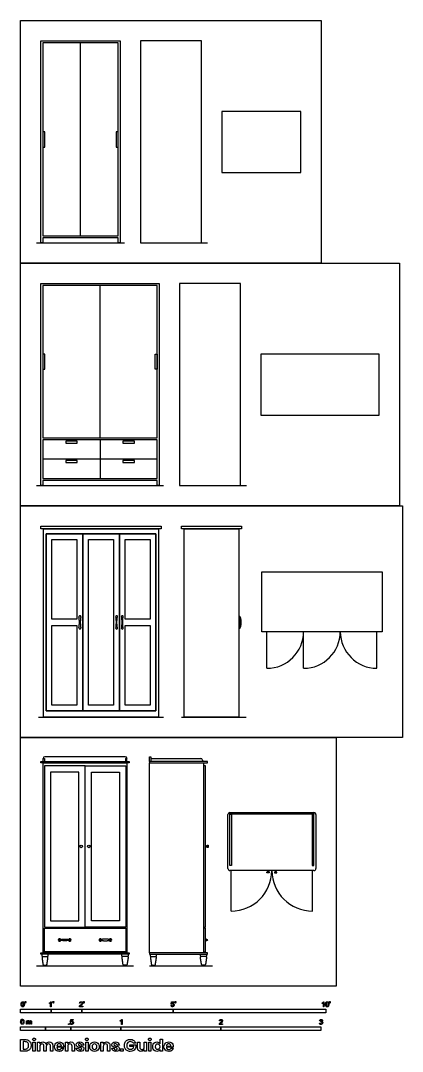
# Model space of a CAD drawing. Header units: millimetres. Extents: x 1 to 18.2, y 0.8 to 11.2.
# Drawn here: x 1.02 to 4.83, y 0.78 to 11.08 of the extents above; entities that cross this region are included whole.
import ezdxf

# ---------------------------------------------------------------- set-up
doc = ezdxf.new("R2010")
doc.units = ezdxf.units.MM
for name, color, linetype, true_color in [('AG-DETAIL-DIAGRAM', 7, 'Continuous', 0xccff66), ('AG-DETAILS', 7, 'Continuous', 0x66ffff), ('AG-DIAGRAM', 7, 'Continuous', 0xfecc66), ('AG-FURNITURE', 7, 'Continuous', 0x66ccff), ('N-SYMB', 7, 'Continuous', 0x800040), ('X-DIMENSIONS.GUIDE', 7, 'Continuous', 0x800080), ('X-VPRT', 6, 'Continuous', 0xff00ff)]:
    doc.layers.add(name, color=color, linetype=linetype, true_color=true_color)

msp = doc.modelspace()

# ---------------------------------------------------------------- linework, layer by layer
at = {"layer": 'AG-DETAIL-DIAGRAM'}
for points in [[(3.475, 4.607), (3.475, 4.973)], [(3.842, 4.607), (3.842, 4.973)], [(4.574, 4.607), (4.574, 4.973)], [(3.118, 2.178), (3.118, 2.585)], [(3.931, 2.178), (3.931, 2.585)]]:
    msp.add_lwpolyline(points, dxfattribs=at)
for centre, radius, start, end in [((3.475, 4.973), 0.366, 270, 0), ((3.842, 4.973), 0.366, 270, 0), ((4.574, 4.973), 0.366, 180, 270), ((3.118, 2.585), 0.406, 270, 0), ((3.931, 2.585), 0.406, 180, 270)]:
    msp.add_arc(centre, radius, start, end, dxfattribs=at)
at = {"layer": 'AG-DETAILS'}
for points in [[(1.578, 5.098), (1.326, 5.098), (1.326, 5.895), (1.578, 5.895)], [(1.944, 4.239), (1.692, 4.239), (1.692, 5.895), (1.944, 5.895)], [(2.059, 5.098), (2.059, 5.895), (2.31, 5.895), (2.31, 5.098)], [(1.578, 5.035), (1.578, 4.239), (1.326, 4.239), (1.326, 5.035)], [(2.059, 5.035), (2.31, 5.035), (2.31, 4.239), (2.059, 4.239)], [(1.595, 3.569), (1.315, 3.569), (1.315, 2.083), (1.595, 2.083)], [(1.722, 3.569), (2.001, 3.569), (2.001, 2.083), (1.722, 2.083)]]:
    msp.add_lwpolyline(points, close=True, dxfattribs=at)
for centre, start, end in [((1.257, 3.705), 90, 180), ((2.06, 3.705), 0, 90)]:
    msp.add_arc(centre, 0.0175, start, end, dxfattribs=at)
msp.add_open_spline([(2.06, 3.723), (1.658, 3.723), (1.257, 3.723)], degree=2, dxfattribs=at)
at = {"layer": 'AG-DIAGRAM'}
for p, q in [((2.211, 8.861), (2.882, 8.861)), ((2.601, 6.434), (3.272, 6.434)), ((2.621, 4.118), (3.267, 4.118)), ((2.301, 1.632), (2.932, 1.632))]:
    msp.add_line(p, q, dxfattribs=at)
for points in [[(1.173, 8.861), (2.053, 8.861)], [(1.173, 6.434), (2.443, 6.434)], [(1.194, 4.118), (2.443, 4.118)], [(1.173, 1.632), (2.143, 1.632)]]:
    msp.add_lwpolyline(points, dxfattribs=at)
at = {"layer": 'AG-FURNITURE'}
for points in [[(1.237, 8.912), (1.237, 8.861), (1.218, 8.861), (1.218, 10.881), (1.244, 10.881), (1.983, 10.881), (2.008, 10.881), (2.008, 8.861), (1.989, 8.861), (1.989, 8.912)], [(1.237, 10.862), (1.237, 8.931), (1.989, 8.931), (1.989, 10.862)], [(2.211, 8.861), (2.821, 8.861), (2.821, 10.881), (2.211, 10.881)], [(3.025, 10.176), (3.025, 9.566), (3.815, 9.566), (3.815, 10.176)], [(1.256, 9.82), (1.256, 9.972), (1.237, 9.972), (1.237, 9.82)], [(1.989, 9.82), (1.989, 9.972), (1.97, 9.972), (1.97, 9.82)], [(1.237, 6.485), (1.237, 6.434), (1.218, 6.434), (1.218, 8.454), (1.244, 8.454), (2.373, 8.454), (2.398, 8.454), (2.398, 6.434), (2.379, 6.434), (2.379, 6.485)], [(2.601, 6.434), (3.211, 6.434), (3.211, 8.454), (2.601, 8.454)], [(2.379, 6.911), (2.379, 8.435), (1.237, 8.435), (1.237, 6.911)], [(1.256, 7.597), (1.256, 7.749), (1.237, 7.749), (1.237, 7.597)], [(2.36, 7.597), (2.36, 7.749), (2.379, 7.749), (2.379, 7.597)], [(3.415, 7.749), (3.415, 7.139), (4.595, 7.139), (4.595, 7.749)], [(2.379, 6.892), (1.237, 6.892), (1.237, 6.504), (2.379, 6.504)], [(1.466, 6.86), (1.58, 6.86), (1.58, 6.879), (1.466, 6.879)], [(2.037, 6.86), (2.151, 6.86), (2.151, 6.879), (2.037, 6.879)], [(1.466, 6.666), (1.58, 6.666), (1.58, 6.685), (1.466, 6.685)], [(2.037, 6.666), (2.151, 6.666), (2.151, 6.685), (2.037, 6.685)], [(1.218, 6.028), (2.418, 6.028), (2.418, 6.003), (1.218, 6.003)], [(1.269, 6.003), (2.367, 6.003), (2.393, 6.003), (2.393, 4.118), (2.367, 4.118), (1.269, 4.118), (1.244, 4.118), (1.244, 6.003)], [(2.621, 6.028), (3.221, 6.028), (3.221, 6.003), (2.621, 6.003)], [(2.659, 6.003), (3.184, 6.003), (3.196, 6.003), (3.196, 4.118), (3.184, 4.118), (2.659, 4.118), (2.647, 4.118), (2.647, 6.003)], [(1.635, 4.182), (1.269, 4.182), (1.269, 5.952), (1.635, 5.952)], [(1.269, 4.182), (2.367, 4.182), (2.367, 5.952), (1.269, 5.952)], [(2.001, 4.182), (1.635, 4.182), (1.635, 5.952), (2.001, 5.952)], [(2.367, 4.182), (2.001, 4.182), (2.001, 5.952), (2.367, 5.952)], [(4.625, 5.573), (4.625, 4.973), (3.425, 4.973), (3.425, 5.573)], [(2.301, 3.674), (2.301, 3.723), (2.314, 3.723), (2.314, 3.674)], [(2.098, 3.674), (2.098, 3.661), (1.218, 3.661), (1.218, 3.674)], [(1.239, 3.661), (2.077, 3.661), (2.077, 1.761), (1.239, 1.761)], [(1.658, 3.633), (1.252, 3.633), (1.252, 2.02), (1.658, 2.02)], [(1.658, 3.633), (2.065, 3.633), (2.065, 2.02), (1.658, 2.02)], [(2.301, 3.674), (2.301, 3.661), (2.881, 3.661), (2.881, 3.674)], [(2.843, 3.661), (2.843, 1.761), (2.301, 1.761), (2.301, 3.661)], [(2.843, 3.633), (2.843, 2.02), (2.862, 2.02), (2.862, 3.633)], [(3.106, 3.149), (3.106, 3.165), (3.944, 3.165), (3.944, 3.149)], [(3.106, 2.636), (3.106, 3.149), (3.122, 3.149), (3.122, 2.636)], [(3.944, 2.636), (3.944, 3.149), (3.928, 3.149), (3.928, 2.636)], [(2.862, 2.82), (2.862, 2.833), (2.877, 2.833), (2.877, 2.82)], [(2.877, 2.814), (2.877, 2.839), (2.887, 2.839), (2.887, 2.814)], [(3.48, 2.585), (3.493, 2.585), (3.493, 2.57), (3.48, 2.57)], [(3.569, 2.585), (3.556, 2.585), (3.556, 2.57), (3.569, 2.57)], [(3.474, 2.57), (3.499, 2.57), (3.499, 2.561), (3.474, 2.561)], [(3.575, 2.57), (3.55, 2.57), (3.55, 2.561), (3.575, 2.561)], [(2.065, 2.008), (2.065, 1.773), (1.252, 1.773), (1.252, 2.008)], [(2.843, 2.008), (2.843, 1.773), (2.862, 1.773), (2.862, 2.008)], [(2.098, 1.761), (2.098, 1.748), (1.218, 1.748), (1.218, 1.761)], [(2.301, 1.761), (2.301, 1.748), (2.881, 1.748), (2.881, 1.761)], [(1.246, 1.639), (1.271, 1.639), (1.271, 1.632), (1.246, 1.632)], [(2.071, 1.639), (2.046, 1.639), (2.046, 1.632), (2.071, 1.632)], [(2.329, 1.639), (2.354, 1.639), (2.354, 1.632), (2.329, 1.632)], [(2.854, 1.639), (2.829, 1.639), (2.829, 1.632), (2.854, 1.632)]]:
    msp.add_lwpolyline(points, close=True, dxfattribs=at)
for points in [[(1.613, 8.931), (1.613, 10.862)], [(1.237, 8.861), (1.989, 8.861)], [(1.808, 6.911), (1.808, 8.435)], [(1.808, 6.892), (1.808, 6.504)], [(1.808, 6.698), (1.237, 6.698)], [(2.379, 6.698), (1.808, 6.698)], [(1.237, 6.434), (2.379, 6.434)], [(1.239, 3.674), (1.239, 3.705), (1.255, 3.705), (1.255, 3.674)], [(2.077, 3.674), (2.077, 3.705), (2.061, 3.705), (2.061, 3.674)]]:
    msp.add_lwpolyline(points, dxfattribs=at)
for centre in [(1.62, 2.826), (1.696, 2.826)]:
    msp.add_circle(centre, 0.0127, dxfattribs=at)
for centre, radius, start, end in [((1.607, 5.124), 0.00934, 350.3235, 189.6765), ((1.973, 5.124), 0.00934, 350.3235, 189.6765), ((2.03, 5.124), 0.00934, 350.3235, 189.6765), ((1.607, 5.009), 0.00934, 170.3235, 9.6765), ((1.973, 5.009), 0.00934, 170.3235, 9.6765), ((2.03, 5.009), 0.00934, 170.3235, 9.6765), ((2.815, 3.689), 0.0159, 0, 90), ((3.106, 3.144), 0.0209, 90, 180), ((3.944, 3.144), 0.0209, 0, 90), ((3.106, 2.606), 0.0209, 180, 270), ((3.944, 2.606), 0.0209, 270, 0), ((1.404, 1.89), 0.0127, 26.4473, 333.5527), ((1.506, 1.89), 0.0127, 206.4473, 153.5527), ((1.811, 1.89), 0.0127, 26.4473, 333.5527), ((1.912, 1.89), 0.0127, 206.4473, 153.5527), ((2.862, 1.893), 0.00975, 0, 85.5589), ((2.862, 1.888), 0.00975, 274.4411, 0), ((1.232, 1.731), 0.00589, 180, 270), ((1.284, 1.731), 0.00589, 270, 0), ((2.033, 1.731), 0.00589, 180, 270), ((2.084, 1.731), 0.00589, 270, 0), ((2.316, 1.731), 0.00589, 180, 270), ((2.367, 1.731), 0.00589, 270, 0), ((2.816, 1.731), 0.00589, 180, 270), ((2.867, 1.731), 0.00589, 270, 0), ((1.245, 1.645), 0.0065, 188.2847, 270), ((1.272, 1.645), 0.0065, 270, 351.7153), ((2.045, 1.645), 0.0065, 188.2847, 270), ((2.072, 1.645), 0.0065, 270, 351.7153), ((2.328, 1.645), 0.0065, 188.2847, 270), ((2.355, 1.645), 0.0065, 270, 351.7153), ((2.828, 1.645), 0.0065, 188.2847, 270), ((2.855, 1.645), 0.0065, 270, 351.7153)]:
    msp.add_arc(centre, radius, start, end, dxfattribs=at)
for points, degree in [([(1.602, 5.067), (1.602, 5.096), (1.597, 5.122)], 2), ([(1.597, 5.011), (1.602, 5.038), (1.602, 5.067)], 2), ([(1.616, 5.122), (1.611, 5.096), (1.611, 5.067)], 2), ([(1.611, 5.067), (1.611, 5.038), (1.616, 5.011)], 2), ([(1.964, 5.122), (1.968, 5.096), (1.968, 5.067)], 2), ([(1.968, 5.067), (1.968, 5.038), (1.964, 5.011)], 2), ([(1.977, 5.067), (1.977, 5.096), (1.982, 5.122)], 2), ([(1.982, 5.011), (1.977, 5.038), (1.977, 5.067)], 2), ([(2.021, 5.122), (2.025, 5.096), (2.025, 5.067)], 2), ([(2.025, 5.067), (2.025, 5.038), (2.021, 5.011)], 2), ([(2.035, 5.067), (2.035, 5.096), (2.039, 5.122)], 2), ([(2.039, 5.011), (2.035, 5.038), (2.035, 5.067)], 2), ([(3.196, 5.133), (3.215, 5.119), (3.215, 5.067)], 2), ([(3.215, 5.067), (3.215, 5.015), (3.196, 5)], 2), ([(2.314, 3.705), (2.565, 3.705), (2.815, 3.705)], 2), ([(2.831, 3.689), (2.831, 3.681), (2.831, 3.674)], 2), ([(3.085, 2.606), (3.085, 2.875), (3.085, 3.144)], 2), ([(3.106, 3.165), (3.525, 3.165), (3.944, 3.165)], 2), ([(3.965, 3.144), (3.965, 2.875), (3.965, 2.606)], 2), ([(3.944, 2.585), (3.525, 2.585), (3.106, 2.585)], 2), ([(2.871, 1.897), (2.881, 1.896), (2.881, 1.893), (2.881, 1.89)], 3), ([(2.871, 1.893), (2.871, 1.89), (2.871, 1.888)], 2), ([(2.881, 1.89), (2.881, 1.888), (2.881, 1.885), (2.871, 1.884)], 3), ([(1.227, 1.748), (1.227, 1.74), (1.227, 1.731)], 2), ([(1.234, 1.725), (1.227, 1.725), (1.229, 1.708)], 2), ([(1.229, 1.708), (1.234, 1.676), (1.238, 1.645)], 2), ([(1.232, 1.725), (1.245, 1.725), (1.258, 1.725)], 2), ([(1.258, 1.725), (1.271, 1.725), (1.284, 1.725)], 2), ([(1.278, 1.645), (1.283, 1.676), (1.287, 1.708)], 2), ([(1.287, 1.708), (1.29, 1.725), (1.282, 1.725)], 2), ([(1.29, 1.731), (1.29, 1.74), (1.29, 1.748)], 2), ([(2.027, 1.731), (2.027, 1.74), (2.027, 1.748)], 2), ([(2.029, 1.708), (2.027, 1.725), (2.034, 1.725)], 2), ([(2.038, 1.645), (2.034, 1.676), (2.029, 1.708)], 2), ([(2.058, 1.725), (2.045, 1.725), (2.033, 1.725)], 2), ([(2.084, 1.725), (2.071, 1.725), (2.058, 1.725)], 2), ([(2.088, 1.708), (2.083, 1.676), (2.078, 1.645)], 2), ([(2.083, 1.725), (2.09, 1.725), (2.088, 1.708)], 2), ([(2.09, 1.748), (2.09, 1.74), (2.09, 1.731)], 2), ([(2.31, 1.748), (2.31, 1.74), (2.31, 1.731)], 2), ([(2.317, 1.725), (2.31, 1.725), (2.312, 1.708)], 2), ([(2.312, 1.708), (2.317, 1.676), (2.321, 1.645)], 2), ([(2.316, 1.725), (2.329, 1.725), (2.341, 1.725)], 2), ([(2.341, 1.725), (2.354, 1.725), (2.367, 1.725)], 2), ([(2.361, 1.645), (2.366, 1.676), (2.371, 1.708)], 2), ([(2.371, 1.708), (2.373, 1.725), (2.366, 1.725)], 2), ([(2.373, 1.731), (2.373, 1.74), (2.373, 1.748)], 2), ([(2.81, 1.731), (2.81, 1.74), (2.81, 1.748)], 2), ([(2.812, 1.708), (2.81, 1.725), (2.817, 1.725)], 2), ([(2.822, 1.645), (2.817, 1.676), (2.812, 1.708)], 2), ([(2.842, 1.725), (2.829, 1.725), (2.816, 1.725)], 2), ([(2.867, 1.725), (2.854, 1.725), (2.842, 1.725)], 2), ([(2.871, 1.708), (2.866, 1.676), (2.862, 1.645)], 2), ([(2.866, 1.725), (2.873, 1.725), (2.871, 1.708)], 2), ([(2.873, 1.748), (2.873, 1.74), (2.873, 1.731)], 2), ([(1.245, 1.639), (1.251, 1.639), (1.258, 1.639)], 2), ([(1.258, 1.639), (1.265, 1.639), (1.272, 1.639)], 2), ([(2.058, 1.639), (2.052, 1.639), (2.045, 1.639)], 2), ([(2.072, 1.639), (2.065, 1.639), (2.058, 1.639)], 2), ([(2.328, 1.639), (2.335, 1.639), (2.341, 1.639)], 2), ([(2.341, 1.639), (2.348, 1.639), (2.355, 1.639)], 2), ([(2.842, 1.639), (2.835, 1.639), (2.828, 1.639)], 2), ([(2.855, 1.639), (2.848, 1.639), (2.842, 1.639)], 2)]:
    msp.add_open_spline(points, degree=degree, dxfattribs=at)
for points, degree, knots in [([(3.196, 5.119), (3.198, 5.115), (3.202, 5.105), (3.205, 5.088), (3.206, 5.067), (3.205, 5.046), (3.202, 5.028), (3.198, 5.018), (3.196, 5.014)], 3, [1.8461341, 1.8461341, 1.8461341, 1.8461341, 1.8892518, 1.9477839, 2.0223203, 2.0968567, 2.1553888, 2.1985065, 2.1985065, 2.1985065, 2.1985065]), ([(1.404, 1.895), (1.434, 1.898), (1.455, 1.898), (1.477, 1.898), (1.506, 1.895)], 2, [-0.1679965, -0.1679965, -0.1679965, 0, 0, 0.1679965, 0.1679965, 0.1679965]), ([(1.506, 1.886), (1.477, 1.883), (1.455, 1.883), (1.434, 1.883), (1.404, 1.886)], 2, [-0.1679965, -0.1679965, -0.1679965, 0, 0, 0.1679965, 0.1679965, 0.1679965]), ([(1.913, 1.895), (1.883, 1.898), (1.861, 1.898), (1.84, 1.898), (1.81, 1.895)], 2, [-0.1679965, -0.1679965, -0.1679965, 0, 0, 0.1679965, 0.1679965, 0.1679965]), ([(1.81, 1.886), (1.84, 1.883), (1.861, 1.883), (1.883, 1.883), (1.913, 1.886)], 2, [-0.1679965, -0.1679965, -0.1679965, 0, 0, 0.1679965, 0.1679965, 0.1679965])]:
    msp.add_open_spline(points, degree=degree, knots=knots, dxfattribs=at)
for points, weights, knots in [([(1.404, 1.886), (1.4, 1.886), (1.4, 1.89), (1.4, 1.895), (1.404, 1.895)], [0.967938244579, 0.72412667761, 1, 0.724126677737, 0.967938244355], [-0.07220485, -0.07220485, -0.07220485, -0.04908739, -0.04908739, -0.02596992, -0.02596992, -0.02596992]), ([(1.506, 1.895), (1.511, 1.895), (1.511, 1.89), (1.511, 1.886), (1.506, 1.886)], [0.967938244355, 0.724126677736, 1, 0.72412667761, 0.96793824458], [0.02596992, 0.02596992, 0.02596992, 0.04908739, 0.04908739, 0.07220485, 0.07220485, 0.07220485]), ([(1.81, 1.895), (1.806, 1.895), (1.806, 1.89), (1.806, 1.886), (1.81, 1.886)], [0.967938244355, 0.724126677736, 1, 0.72412667761, 0.96793824458], [0.02596992, 0.02596992, 0.02596992, 0.04908739, 0.04908739, 0.07220485, 0.07220485, 0.07220485]), ([(1.913, 1.886), (1.917, 1.886), (1.917, 1.89), (1.917, 1.895), (1.913, 1.895)], [0.967938244579, 0.72412667761, 1, 0.724126677737, 0.967938244355], [-0.07220485, -0.07220485, -0.07220485, -0.04908739, -0.04908739, -0.02596992, -0.02596992, -0.02596992])]:
    msp.add_rational_spline(points, weights, degree=2, knots=knots, dxfattribs=at)
at = {"layer": 'N-SYMB'}
for points in [[(1.059, 1.266), (1.059, 1.274), (1.066, 1.274), (1.066, 1.268)], [(1.062, 1.266), (1.059, 1.266)], [(1.06, 1.257), (1.059, 1.26)], [(1.303, 1.255), (1.303, 1.261)], [(1.321, 1.223), (1.315, 1.223), (1.315, 1.262)], [(1.317, 1.273), (1.321, 1.273), (1.321, 1.223)], [(1.338, 1.266), (1.338, 1.274), (1.345, 1.274), (1.345, 1.268)], [(1.341, 1.266), (1.338, 1.266)], [(1.339, 1.257), (1.338, 1.26)], [(1.609, 1.258), (1.603, 1.259)], [(1.644, 1.257), (1.642, 1.26)], [(1.643, 1.266), (1.643, 1.274), (1.65, 1.274), (1.65, 1.268)], [(1.646, 1.266), (1.643, 1.266)], [(2.524, 1.246), (2.518, 1.247), (2.523, 1.272), (2.548, 1.272), (2.548, 1.266), (2.528, 1.266), (2.525, 1.253)], [(2.557, 1.266), (2.557, 1.274), (2.564, 1.274), (2.564, 1.268)], [(2.56, 1.266), (2.557, 1.266)], [(2.558, 1.257), (2.557, 1.26)], [(4.026, 1.255), (4.026, 1.261)], [(4.045, 1.223), (4.039, 1.223), (4.039, 1.262)], [(4.041, 1.273), (4.045, 1.273), (4.045, 1.223)], [(4.102, 1.257), (4.1, 1.26)], [(4.101, 1.266), (4.101, 1.274), (4.107, 1.274), (4.107, 1.268)], [(4.104, 1.266), (4.101, 1.266)], [(1.635, 1.229), (1.635, 1.223), (1.602, 1.223)], [(1.611, 1.229), (1.635, 1.229)], [(2.517, 1.236), (2.524, 1.237)], [(1.075, 1.047), (1.075, 1.083), (1.081, 1.083), (1.081, 1.078)], [(1.081, 1.066), (1.081, 1.047), (1.075, 1.047)], [(1.103, 1.068), (1.103, 1.047), (1.097, 1.047), (1.097, 1.071)], [(1.124, 1.072), (1.124, 1.047), (1.118, 1.047), (1.118, 1.07)], [(1.51, 1.059), (1.516, 1.06)], [(1.517, 1.069), (1.511, 1.07), (1.515, 1.096), (1.54, 1.096), (1.54, 1.09), (1.521, 1.09), (1.518, 1.076)], [(2.01, 1.078), (2.01, 1.084)], [(2.028, 1.046), (2.022, 1.046), (2.022, 1.085)], [(2.024, 1.096), (2.028, 1.096), (2.028, 1.046)], [(3.033, 1.052), (3.033, 1.046), (3, 1.046)], [(3.007, 1.081), (3.001, 1.082)], [(3.008, 1.052), (3.033, 1.052)], [(4, 1.059), (4.006, 1.06)], [(4.007, 1.082), (4.001, 1.083)], [(4.012, 1.07), (4.013, 1.075)]]:
    msp.add_lwpolyline(points, dxfattribs=at)
for points in [[(1.015, 1.162), (1.015, 1.2), (1.32, 1.2), (1.32, 1.162)], [(1.32, 1.162), (1.32, 1.2), (1.625, 1.2), (1.625, 1.162)], [(1.625, 1.162), (1.625, 1.2), (2.539, 1.2), (2.539, 1.162)], [(2.539, 1.162), (2.539, 1.2), (4.063, 1.2), (4.063, 1.162)], [(1.494, 1.046), (1.494, 1.053), (1.501, 1.053), (1.501, 1.046)], [(1.015, 0.985), (1.015, 1.023), (1.265, 1.023), (1.265, 0.985)], [(1.265, 0.985), (1.265, 1.023), (1.515, 1.023), (1.515, 0.985)], [(1.515, 0.985), (1.515, 1.023), (2.015, 1.023), (2.015, 0.985)], [(2.015, 0.985), (2.015, 1.023), (3.015, 1.023), (3.015, 0.985)], [(3.015, 0.985), (3.015, 1.023), (4.015, 1.023), (4.015, 0.985)]]:
    msp.add_lwpolyline(points, close=True, dxfattribs=at)
for points in [[(1.019, 1.248), (1.019, 1.253), (1.02, 1.258), (1.021, 1.262)], [(1.024, 1.227), (1.021, 1.232), (1.019, 1.238), (1.019, 1.248)], [(1.021, 1.262), (1.022, 1.266), (1.024, 1.268), (1.026, 1.27)], [(1.029, 1.265), (1.026, 1.262), (1.025, 1.256), (1.025, 1.248)], [(1.025, 1.248), (1.025, 1.239), (1.026, 1.234), (1.028, 1.231)], [(1.026, 1.27), (1.029, 1.272), (1.032, 1.273), (1.035, 1.273)], [(1.035, 1.268), (1.032, 1.268), (1.03, 1.267), (1.029, 1.265)], [(1.035, 1.273), (1.038, 1.273), (1.04, 1.273), (1.042, 1.272)], [(1.042, 1.264), (1.041, 1.267), (1.038, 1.268), (1.035, 1.268)], [(1.042, 1.272), (1.045, 1.271), (1.046, 1.269), (1.048, 1.267)], [(1.045, 1.248), (1.045, 1.256), (1.044, 1.261), (1.042, 1.264)], [(1.042, 1.231), (1.044, 1.234), (1.045, 1.239), (1.045, 1.248)], [(1.048, 1.267), (1.049, 1.265), (1.05, 1.263), (1.051, 1.26)], [(1.052, 1.248), (1.052, 1.242), (1.051, 1.237), (1.05, 1.233)], [(1.051, 1.26), (1.051, 1.257), (1.052, 1.253), (1.052, 1.248)], [(1.059, 1.26), (1.06, 1.26), (1.061, 1.261), (1.061, 1.262)], [(1.065, 1.261), (1.064, 1.26), (1.062, 1.258), (1.06, 1.257)], [(1.061, 1.262), (1.062, 1.263), (1.062, 1.265), (1.062, 1.266)], [(1.066, 1.268), (1.066, 1.265), (1.066, 1.263), (1.065, 1.261)], [(1.303, 1.261), (1.306, 1.262), (1.309, 1.264), (1.312, 1.266)], [(1.309, 1.258), (1.307, 1.257), (1.305, 1.255), (1.303, 1.255)], [(1.315, 1.262), (1.314, 1.261), (1.311, 1.259), (1.309, 1.258)], [(1.312, 1.266), (1.314, 1.269), (1.316, 1.271), (1.317, 1.273)], [(1.338, 1.26), (1.339, 1.26), (1.34, 1.261), (1.34, 1.262)], [(1.344, 1.261), (1.343, 1.26), (1.341, 1.258), (1.339, 1.257)], [(1.34, 1.262), (1.341, 1.263), (1.341, 1.265), (1.341, 1.266)], [(1.345, 1.268), (1.345, 1.265), (1.345, 1.263), (1.344, 1.261)], [(1.603, 1.259), (1.604, 1.263), (1.605, 1.267), (1.608, 1.269)], [(1.607, 1.234), (1.609, 1.236), (1.611, 1.238), (1.615, 1.241)], [(1.608, 1.269), (1.611, 1.272), (1.615, 1.273), (1.619, 1.273)], [(1.612, 1.266), (1.61, 1.264), (1.609, 1.261), (1.609, 1.258)], [(1.619, 1.268), (1.616, 1.268), (1.614, 1.267), (1.612, 1.266)], [(1.62, 1.238), (1.617, 1.235), (1.614, 1.233), (1.613, 1.232)], [(1.615, 1.241), (1.62, 1.246), (1.624, 1.25), (1.626, 1.252)], [(1.619, 1.273), (1.624, 1.273), (1.628, 1.272), (1.631, 1.269)], [(1.626, 1.266), (1.624, 1.267), (1.622, 1.268), (1.619, 1.268)], [(1.63, 1.247), (1.628, 1.245), (1.625, 1.242), (1.62, 1.238)], [(1.629, 1.26), (1.629, 1.262), (1.628, 1.264), (1.626, 1.266)], [(1.626, 1.252), (1.628, 1.255), (1.629, 1.257), (1.629, 1.26)], [(1.634, 1.253), (1.633, 1.251), (1.632, 1.25), (1.63, 1.247)], [(1.631, 1.269), (1.634, 1.266), (1.635, 1.263), (1.635, 1.259)], [(1.635, 1.259), (1.635, 1.257), (1.635, 1.255), (1.634, 1.253)], [(1.642, 1.26), (1.644, 1.26), (1.645, 1.261), (1.645, 1.262)], [(1.648, 1.261), (1.648, 1.26), (1.646, 1.258), (1.644, 1.257)], [(1.645, 1.262), (1.646, 1.263), (1.646, 1.265), (1.646, 1.266)], [(1.65, 1.268), (1.65, 1.265), (1.649, 1.263), (1.648, 1.261)], [(2.528, 1.249), (2.526, 1.248), (2.525, 1.247), (2.524, 1.246)], [(2.525, 1.253), (2.528, 1.255), (2.532, 1.256), (2.535, 1.256)], [(2.533, 1.251), (2.531, 1.251), (2.529, 1.25), (2.528, 1.249)], [(2.541, 1.248), (2.539, 1.25), (2.536, 1.251), (2.533, 1.251)], [(2.535, 1.256), (2.539, 1.256), (2.543, 1.255), (2.546, 1.252)], [(2.544, 1.239), (2.544, 1.243), (2.543, 1.246), (2.541, 1.248)], [(2.541, 1.231), (2.543, 1.233), (2.544, 1.236), (2.544, 1.239)], [(2.546, 1.252), (2.549, 1.249), (2.55, 1.245), (2.55, 1.24)], [(2.55, 1.24), (2.55, 1.235), (2.549, 1.232), (2.546, 1.228)], [(2.557, 1.26), (2.558, 1.26), (2.559, 1.261), (2.56, 1.262)], [(2.563, 1.261), (2.562, 1.26), (2.56, 1.258), (2.558, 1.257)], [(2.56, 1.262), (2.56, 1.263), (2.56, 1.265), (2.56, 1.266)], [(2.564, 1.268), (2.564, 1.265), (2.564, 1.263), (2.563, 1.261)], [(4.026, 1.261), (4.03, 1.262), (4.033, 1.264), (4.035, 1.266)], [(4.033, 1.258), (4.03, 1.257), (4.028, 1.255), (4.026, 1.255)], [(4.039, 1.262), (4.037, 1.261), (4.035, 1.259), (4.033, 1.258)], [(4.035, 1.266), (4.038, 1.269), (4.04, 1.271), (4.041, 1.273)], [(4.06, 1.248), (4.06, 1.253), (4.061, 1.258), (4.062, 1.262)], [(4.065, 1.227), (4.062, 1.232), (4.06, 1.238), (4.06, 1.248)], [(4.062, 1.262), (4.064, 1.266), (4.065, 1.268), (4.068, 1.27)], [(4.07, 1.265), (4.068, 1.262), (4.067, 1.256), (4.067, 1.248)], [(4.067, 1.248), (4.067, 1.239), (4.068, 1.234), (4.07, 1.231)], [(4.068, 1.27), (4.07, 1.272), (4.073, 1.273), (4.077, 1.273)], [(4.077, 1.268), (4.074, 1.268), (4.072, 1.267), (4.07, 1.265)], [(4.077, 1.273), (4.08, 1.273), (4.082, 1.273), (4.084, 1.272)], [(4.084, 1.264), (4.082, 1.267), (4.08, 1.268), (4.077, 1.268)], [(4.084, 1.272), (4.086, 1.271), (4.087, 1.269), (4.089, 1.267)], [(4.087, 1.248), (4.087, 1.256), (4.086, 1.261), (4.084, 1.264)], [(4.084, 1.231), (4.086, 1.234), (4.087, 1.239), (4.087, 1.248)], [(4.089, 1.267), (4.09, 1.265), (4.091, 1.263), (4.092, 1.26)], [(4.093, 1.248), (4.093, 1.242), (4.093, 1.237), (4.091, 1.233)], [(4.092, 1.26), (4.093, 1.257), (4.093, 1.253), (4.093, 1.248)], [(4.1, 1.26), (4.101, 1.26), (4.102, 1.261), (4.103, 1.262)], [(4.106, 1.261), (4.105, 1.26), (4.104, 1.258), (4.102, 1.257)], [(4.103, 1.262), (4.103, 1.263), (4.104, 1.265), (4.104, 1.266)], [(4.107, 1.268), (4.107, 1.265), (4.107, 1.263), (4.106, 1.261)], [(1.035, 1.222), (1.03, 1.222), (1.027, 1.224), (1.024, 1.227)], [(1.028, 1.231), (1.03, 1.228), (1.032, 1.227), (1.035, 1.227)], [(1.035, 1.227), (1.038, 1.227), (1.041, 1.228), (1.042, 1.231)], [(1.045, 1.225), (1.042, 1.223), (1.039, 1.222), (1.035, 1.222)], [(1.05, 1.233), (1.049, 1.23), (1.047, 1.227), (1.045, 1.225)], [(1.602, 1.223), (1.602, 1.224), (1.602, 1.226), (1.603, 1.227)], [(1.603, 1.227), (1.604, 1.229), (1.605, 1.232), (1.607, 1.234)], [(1.613, 1.232), (1.612, 1.231), (1.611, 1.23), (1.611, 1.229)], [(2.522, 1.226), (2.519, 1.228), (2.518, 1.232), (2.517, 1.236)], [(2.533, 1.222), (2.529, 1.222), (2.525, 1.223), (2.522, 1.226)], [(2.524, 1.237), (2.524, 1.233), (2.525, 1.231), (2.527, 1.229)], [(2.527, 1.229), (2.529, 1.228), (2.531, 1.227), (2.533, 1.227)], [(2.533, 1.227), (2.536, 1.227), (2.539, 1.228), (2.541, 1.231)], [(2.546, 1.228), (2.543, 1.224), (2.539, 1.222), (2.533, 1.222)], [(4.077, 1.222), (4.072, 1.222), (4.068, 1.224), (4.065, 1.227)], [(4.07, 1.231), (4.072, 1.228), (4.074, 1.227), (4.077, 1.227)], [(4.077, 1.227), (4.08, 1.227), (4.082, 1.228), (4.084, 1.231)], [(4.086, 1.225), (4.084, 1.223), (4.081, 1.222), (4.077, 1.222)], [(4.091, 1.233), (4.09, 1.23), (4.088, 1.227), (4.086, 1.225)], [(1.015, 1.072), (1.015, 1.078), (1.016, 1.082), (1.017, 1.086)], [(1.02, 1.051), (1.017, 1.056), (1.015, 1.062), (1.015, 1.072)], [(1.017, 1.086), (1.018, 1.09), (1.02, 1.092), (1.022, 1.095)], [(1.031, 1.047), (1.027, 1.047), (1.023, 1.048), (1.02, 1.051)], [(1.025, 1.089), (1.023, 1.086), (1.021, 1.08), (1.021, 1.072)], [(1.021, 1.072), (1.021, 1.064), (1.022, 1.058), (1.024, 1.055)], [(1.022, 1.095), (1.025, 1.096), (1.028, 1.098), (1.031, 1.098)], [(1.024, 1.055), (1.026, 1.053), (1.029, 1.051), (1.031, 1.051)], [(1.031, 1.092), (1.029, 1.092), (1.026, 1.091), (1.025, 1.089)], [(1.031, 1.098), (1.034, 1.098), (1.036, 1.097), (1.039, 1.096)], [(1.039, 1.088), (1.037, 1.091), (1.034, 1.092), (1.031, 1.092)], [(1.031, 1.051), (1.034, 1.051), (1.037, 1.053), (1.039, 1.055)], [(1.041, 1.049), (1.038, 1.047), (1.035, 1.047), (1.031, 1.047)], [(1.039, 1.096), (1.041, 1.095), (1.042, 1.093), (1.044, 1.091)], [(1.042, 1.072), (1.042, 1.08), (1.04, 1.085), (1.039, 1.088)], [(1.039, 1.055), (1.04, 1.058), (1.042, 1.064), (1.042, 1.072)], [(1.046, 1.057), (1.045, 1.054), (1.043, 1.051), (1.041, 1.049)], [(1.044, 1.091), (1.045, 1.089), (1.046, 1.087), (1.047, 1.084)], [(1.048, 1.072), (1.048, 1.066), (1.047, 1.061), (1.046, 1.057)], [(1.047, 1.084), (1.047, 1.081), (1.048, 1.077), (1.048, 1.072)], [(1.081, 1.078), (1.082, 1.08), (1.083, 1.082), (1.085, 1.082)], [(1.082, 1.073), (1.082, 1.072), (1.081, 1.069), (1.081, 1.066)], [(1.086, 1.077), (1.084, 1.076), (1.083, 1.075), (1.082, 1.073)], [(1.085, 1.082), (1.087, 1.084), (1.089, 1.084), (1.092, 1.084)], [(1.09, 1.079), (1.089, 1.079), (1.087, 1.079), (1.086, 1.077)], [(1.095, 1.077), (1.094, 1.078), (1.092, 1.079), (1.09, 1.079)], [(1.092, 1.084), (1.094, 1.084), (1.097, 1.084), (1.098, 1.082)], [(1.097, 1.071), (1.097, 1.073), (1.096, 1.076), (1.095, 1.077)], [(1.098, 1.082), (1.1, 1.081), (1.101, 1.08), (1.102, 1.078)], [(1.102, 1.078), (1.105, 1.082), (1.108, 1.084), (1.113, 1.084)], [(1.105, 1.076), (1.104, 1.075), (1.103, 1.072), (1.103, 1.068)], [(1.112, 1.079), (1.109, 1.079), (1.107, 1.078), (1.105, 1.076)], [(1.115, 1.078), (1.114, 1.079), (1.113, 1.079), (1.112, 1.079)], [(1.113, 1.084), (1.117, 1.084), (1.12, 1.083), (1.121, 1.081)], [(1.118, 1.075), (1.117, 1.076), (1.117, 1.077), (1.115, 1.078)], [(1.118, 1.07), (1.118, 1.073), (1.118, 1.074), (1.118, 1.075)], [(1.121, 1.081), (1.124, 1.079), (1.124, 1.076), (1.124, 1.072)], [(1.514, 1.049), (1.512, 1.052), (1.51, 1.055), (1.51, 1.059)], [(1.526, 1.046), (1.521, 1.046), (1.517, 1.046), (1.514, 1.049)], [(1.516, 1.06), (1.517, 1.056), (1.517, 1.054), (1.519, 1.052)], [(1.52, 1.072), (1.519, 1.071), (1.517, 1.07), (1.517, 1.069)], [(1.518, 1.076), (1.521, 1.078), (1.524, 1.079), (1.527, 1.079)], [(1.519, 1.052), (1.521, 1.051), (1.523, 1.05), (1.526, 1.05)], [(1.526, 1.074), (1.524, 1.074), (1.522, 1.073), (1.52, 1.072)], [(1.533, 1.071), (1.531, 1.073), (1.529, 1.074), (1.526, 1.074)], [(1.526, 1.05), (1.529, 1.05), (1.531, 1.051), (1.533, 1.054)], [(1.539, 1.051), (1.536, 1.047), (1.531, 1.046), (1.526, 1.046)], [(1.527, 1.079), (1.532, 1.079), (1.535, 1.078), (1.538, 1.075)], [(1.536, 1.062), (1.536, 1.066), (1.535, 1.069), (1.533, 1.071)], [(1.533, 1.054), (1.535, 1.056), (1.536, 1.059), (1.536, 1.062)], [(1.538, 1.075), (1.541, 1.072), (1.543, 1.068), (1.543, 1.063)], [(1.543, 1.063), (1.543, 1.059), (1.542, 1.055), (1.539, 1.051)], [(2.01, 1.084), (2.013, 1.085), (2.016, 1.087), (2.019, 1.09)], [(2.016, 1.081), (2.014, 1.08), (2.011, 1.078), (2.01, 1.078)], [(2.022, 1.085), (2.021, 1.084), (2.018, 1.082), (2.016, 1.081)], [(2.019, 1.09), (2.021, 1.092), (2.023, 1.094), (2.024, 1.096)], [(3, 1.046), (2.999, 1.047), (3, 1.049), (3, 1.05)], [(3, 1.05), (3.001, 1.052), (3.002, 1.055), (3.004, 1.057)], [(3.001, 1.082), (3.001, 1.087), (3.003, 1.09), (3.006, 1.093)], [(3.004, 1.057), (3.006, 1.059), (3.009, 1.062), (3.012, 1.065)], [(3.006, 1.093), (3.008, 1.095), (3.012, 1.096), (3.017, 1.096)], [(3.01, 1.089), (3.008, 1.087), (3.007, 1.084), (3.007, 1.081)], [(3.011, 1.055), (3.01, 1.054), (3.009, 1.053), (3.008, 1.052)], [(3.017, 1.091), (3.014, 1.091), (3.011, 1.09), (3.01, 1.089)], [(3.018, 1.062), (3.014, 1.059), (3.012, 1.056), (3.011, 1.055)], [(3.012, 1.065), (3.018, 1.069), (3.021, 1.073), (3.024, 1.075)], [(3.017, 1.096), (3.022, 1.096), (3.026, 1.095), (3.028, 1.092)], [(3.024, 1.089), (3.022, 1.09), (3.02, 1.091), (3.017, 1.091)], [(3.027, 1.07), (3.025, 1.068), (3.022, 1.065), (3.018, 1.062)], [(3.026, 1.083), (3.026, 1.085), (3.025, 1.087), (3.024, 1.089)], [(3.024, 1.075), (3.025, 1.078), (3.026, 1.08), (3.026, 1.083)], [(3.031, 1.077), (3.03, 1.074), (3.029, 1.073), (3.027, 1.07)], [(3.028, 1.092), (3.031, 1.09), (3.033, 1.086), (3.033, 1.082)], [(3.033, 1.082), (3.033, 1.08), (3.032, 1.078), (3.031, 1.077)], [(4.005, 1.049), (4.002, 1.052), (4.001, 1.055), (4, 1.059)], [(4.001, 1.083), (4.002, 1.087), (4.003, 1.091), (4.006, 1.093)], [(4.016, 1.046), (4.012, 1.046), (4.008, 1.046), (4.005, 1.049)], [(4.006, 1.093), (4.008, 1.095), (4.012, 1.096), (4.016, 1.096)], [(4.006, 1.06), (4.007, 1.057), (4.008, 1.054), (4.01, 1.052)], [(4.01, 1.089), (4.008, 1.087), (4.007, 1.085), (4.007, 1.082)], [(4.016, 1.091), (4.014, 1.091), (4.011, 1.09), (4.01, 1.089)], [(4.01, 1.052), (4.011, 1.051), (4.014, 1.05), (4.016, 1.05)], [(4.017, 1.071), (4.015, 1.071), (4.014, 1.07), (4.012, 1.07)], [(4.013, 1.075), (4.013, 1.075), (4.014, 1.075), (4.014, 1.075)], [(4.014, 1.075), (4.017, 1.075), (4.019, 1.076), (4.021, 1.077)], [(4.016, 1.096), (4.018, 1.096), (4.021, 1.096), (4.023, 1.095)], [(4.022, 1.089), (4.02, 1.09), (4.018, 1.091), (4.016, 1.091)], [(4.016, 1.05), (4.019, 1.05), (4.021, 1.051), (4.024, 1.053)], [(4.028, 1.05), (4.025, 1.047), (4.021, 1.046), (4.016, 1.046)], [(4.024, 1.068), (4.022, 1.069), (4.019, 1.071), (4.017, 1.071)], [(4.021, 1.077), (4.023, 1.078), (4.024, 1.08), (4.024, 1.084)], [(4.024, 1.084), (4.024, 1.086), (4.023, 1.087), (4.022, 1.089)], [(4.023, 1.095), (4.026, 1.093), (4.027, 1.092), (4.029, 1.09)], [(4.029, 1.077), (4.027, 1.076), (4.026, 1.074), (4.024, 1.073)], [(4.024, 1.073), (4.027, 1.072), (4.029, 1.071), (4.03, 1.069)], [(4.027, 1.061), (4.027, 1.064), (4.025, 1.066), (4.024, 1.068)], [(4.024, 1.053), (4.025, 1.055), (4.027, 1.058), (4.027, 1.061)], [(4.033, 1.061), (4.033, 1.056), (4.031, 1.053), (4.028, 1.05)], [(4.029, 1.09), (4.03, 1.088), (4.03, 1.086), (4.03, 1.083)], [(4.03, 1.083), (4.03, 1.081), (4.03, 1.079), (4.029, 1.077)], [(4.03, 1.069), (4.032, 1.067), (4.033, 1.064), (4.033, 1.061)]]:
    msp.add_open_spline(points, degree=3, dxfattribs=at)
at = {"layer": 'X-DIMENSIONS.GUIDE'}
for points in [[(1.058, 0.777), (1.015, 0.777), (1.015, 0.895), (1.058, 0.895)], [(1.056, 0.874), (1.039, 0.874), (1.039, 0.798), (1.056, 0.798)], [(1.206, 0.826), (1.206, 0.777), (1.183, 0.777), (1.183, 0.869), (1.206, 0.869), (1.206, 0.852)], [(1.271, 0.826), (1.271, 0.777), (1.248, 0.777), (1.248, 0.828)], [(1.337, 0.83), (1.337, 0.777), (1.314, 0.777), (1.314, 0.828)], [(1.377, 0.829), (1.422, 0.829)], [(1.486, 0.826), (1.486, 0.777), (1.462, 0.777), (1.462, 0.869), (1.486, 0.869), (1.486, 0.851)], [(1.553, 0.83), (1.553, 0.777), (1.529, 0.777), (1.529, 0.828)], [(1.646, 0.839), (1.624, 0.839)], [(1.841, 0.826), (1.841, 0.777), (1.817, 0.777), (1.817, 0.869), (1.841, 0.869), (1.841, 0.851)], [(1.907, 0.83), (1.907, 0.777), (1.884, 0.777), (1.884, 0.828)], [(2.001, 0.839), (1.978, 0.839)], [(2.146, 0.825), (2.106, 0.825), (2.106, 0.842), (2.166, 0.842), (2.166, 0.819)], [(2.164, 0.857), (2.139, 0.857)], [(2.182, 0.815), (2.182, 0.869), (2.206, 0.869), (2.206, 0.818)], [(2.273, 0.869), (2.273, 0.777), (2.249, 0.777), (2.249, 0.796)], [(2.249, 0.82), (2.249, 0.869), (2.273, 0.869)], [(2.408, 0.851), (2.408, 0.9), (2.431, 0.9), (2.431, 0.777), (2.408, 0.777), (2.408, 0.796)], [(2.471, 0.829), (2.516, 0.829)], [(1.445, 0.819), (1.377, 0.819)], [(1.419, 0.81), (1.445, 0.81)], [(1.57, 0.807), (1.593, 0.807)], [(1.925, 0.807), (1.948, 0.807)], [(2.539, 0.819), (2.471, 0.819)], [(2.514, 0.81), (2.538, 0.81)]]:
    msp.add_lwpolyline(points, dxfattribs=at)
for points in [[(1.161, 0.869), (1.161, 0.777), (1.137, 0.777), (1.137, 0.869)], [(1.688, 0.869), (1.688, 0.777), (1.665, 0.777), (1.665, 0.869)], [(2.317, 0.869), (2.317, 0.777), (2.294, 0.777), (2.294, 0.869)], [(2.039, 0.802), (2.039, 0.777), (2.014, 0.777), (2.014, 0.802)]]:
    msp.add_lwpolyline(points, close=True, dxfattribs=at)
for points in [[(1.085, 0.864), (1.078, 0.871), (1.069, 0.874), (1.056, 0.874)], [(1.058, 0.895), (1.071, 0.895), (1.082, 0.893), (1.091, 0.887)], [(1.095, 0.836), (1.095, 0.849), (1.092, 0.858), (1.085, 0.864)], [(1.085, 0.808), (1.092, 0.815), (1.095, 0.824), (1.095, 0.836)], [(1.091, 0.887), (1.1, 0.883), (1.107, 0.876), (1.112, 0.867)], [(1.112, 0.867), (1.117, 0.859), (1.12, 0.848), (1.12, 0.836)], [(1.12, 0.836), (1.12, 0.825), (1.117, 0.814), (1.112, 0.805)], [(1.135, 0.896), (1.135, 0.9), (1.136, 0.903), (1.139, 0.906)], [(1.139, 0.887), (1.136, 0.89), (1.135, 0.893), (1.135, 0.896)], [(1.139, 0.906), (1.141, 0.908), (1.145, 0.909), (1.149, 0.909)], [(1.149, 0.884), (1.145, 0.884), (1.141, 0.885), (1.139, 0.887)], [(1.149, 0.909), (1.154, 0.909), (1.157, 0.908), (1.159, 0.906)], [(1.159, 0.887), (1.157, 0.885), (1.154, 0.884), (1.149, 0.884)], [(1.159, 0.906), (1.162, 0.903), (1.164, 0.9), (1.164, 0.896)], [(1.164, 0.896), (1.164, 0.893), (1.162, 0.89), (1.159, 0.887)], [(1.206, 0.852), (1.209, 0.858), (1.212, 0.863), (1.218, 0.866)], [(1.212, 0.844), (1.208, 0.84), (1.206, 0.834), (1.206, 0.826)], [(1.228, 0.851), (1.221, 0.851), (1.216, 0.849), (1.212, 0.844)], [(1.218, 0.866), (1.223, 0.869), (1.23, 0.871), (1.236, 0.871)], [(1.242, 0.845), (1.239, 0.849), (1.234, 0.851), (1.228, 0.851)], [(1.236, 0.871), (1.244, 0.871), (1.25, 0.869), (1.256, 0.866)], [(1.248, 0.828), (1.248, 0.836), (1.246, 0.841), (1.242, 0.845)], [(1.256, 0.866), (1.261, 0.862), (1.266, 0.857), (1.268, 0.85)], [(1.268, 0.85), (1.271, 0.856), (1.276, 0.861), (1.281, 0.865)], [(1.278, 0.844), (1.274, 0.84), (1.271, 0.834), (1.271, 0.826)], [(1.293, 0.851), (1.287, 0.851), (1.281, 0.849), (1.278, 0.844)], [(1.281, 0.865), (1.287, 0.869), (1.294, 0.871), (1.301, 0.871)], [(1.308, 0.845), (1.305, 0.849), (1.3, 0.851), (1.293, 0.851)], [(1.301, 0.871), (1.312, 0.871), (1.321, 0.867), (1.328, 0.861)], [(1.314, 0.828), (1.314, 0.836), (1.312, 0.841), (1.308, 0.845)], [(1.328, 0.861), (1.334, 0.854), (1.337, 0.843), (1.337, 0.83)], [(1.354, 0.823), (1.354, 0.833), (1.355, 0.841), (1.359, 0.849)], [(1.359, 0.849), (1.363, 0.856), (1.369, 0.861), (1.376, 0.865)], [(1.376, 0.865), (1.383, 0.869), (1.39, 0.871), (1.4, 0.871)], [(1.384, 0.846), (1.38, 0.843), (1.377, 0.837), (1.377, 0.829)], [(1.4, 0.852), (1.393, 0.852), (1.388, 0.85), (1.384, 0.846)], [(1.4, 0.871), (1.409, 0.871), (1.417, 0.869), (1.424, 0.865)], [(1.416, 0.846), (1.411, 0.85), (1.406, 0.852), (1.4, 0.852)], [(1.422, 0.829), (1.422, 0.837), (1.42, 0.843), (1.416, 0.846)], [(1.424, 0.865), (1.431, 0.861), (1.436, 0.856), (1.44, 0.849)], [(1.44, 0.849), (1.444, 0.843), (1.445, 0.836), (1.445, 0.827)], [(1.445, 0.827), (1.445, 0.825), (1.445, 0.822), (1.445, 0.819)], [(1.486, 0.851), (1.489, 0.857), (1.492, 0.862), (1.498, 0.866)], [(1.492, 0.845), (1.488, 0.841), (1.486, 0.834), (1.486, 0.826)], [(1.508, 0.851), (1.502, 0.851), (1.496, 0.849), (1.492, 0.845)], [(1.498, 0.866), (1.504, 0.869), (1.51, 0.871), (1.518, 0.871)], [(1.524, 0.845), (1.52, 0.849), (1.515, 0.851), (1.508, 0.851)], [(1.518, 0.871), (1.528, 0.871), (1.537, 0.867), (1.544, 0.86)], [(1.529, 0.828), (1.529, 0.836), (1.528, 0.841), (1.524, 0.845)], [(1.544, 0.86), (1.55, 0.854), (1.553, 0.843), (1.553, 0.83)], [(1.571, 0.843), (1.571, 0.851), (1.574, 0.858), (1.58, 0.863)], [(1.575, 0.829), (1.572, 0.833), (1.571, 0.838), (1.571, 0.843)], [(1.587, 0.821), (1.583, 0.823), (1.579, 0.825), (1.575, 0.829)], [(1.58, 0.863), (1.586, 0.868), (1.595, 0.871), (1.606, 0.871)], [(1.596, 0.851), (1.593, 0.849), (1.593, 0.847), (1.593, 0.843)], [(1.593, 0.843), (1.593, 0.841), (1.593, 0.839), (1.596, 0.838)], [(1.605, 0.854), (1.601, 0.854), (1.598, 0.854), (1.596, 0.851)], [(1.596, 0.838), (1.597, 0.836), (1.599, 0.835), (1.602, 0.834)], [(1.602, 0.834), (1.605, 0.833), (1.609, 0.832), (1.614, 0.83)], [(1.617, 0.85), (1.614, 0.853), (1.61, 0.854), (1.605, 0.854)], [(1.606, 0.871), (1.617, 0.871), (1.626, 0.868), (1.633, 0.862)], [(1.614, 0.83), (1.621, 0.829), (1.627, 0.828), (1.631, 0.825)], [(1.624, 0.839), (1.623, 0.844), (1.621, 0.848), (1.617, 0.85)], [(1.631, 0.825), (1.635, 0.824), (1.639, 0.821), (1.642, 0.817)], [(1.633, 0.862), (1.64, 0.856), (1.644, 0.849), (1.646, 0.839)], [(1.662, 0.896), (1.662, 0.9), (1.663, 0.903), (1.666, 0.906)], [(1.666, 0.887), (1.663, 0.89), (1.662, 0.893), (1.662, 0.896)], [(1.666, 0.906), (1.668, 0.908), (1.672, 0.909), (1.676, 0.909)], [(1.676, 0.884), (1.672, 0.884), (1.668, 0.885), (1.666, 0.887)], [(1.676, 0.909), (1.681, 0.909), (1.684, 0.908), (1.687, 0.906)], [(1.687, 0.887), (1.684, 0.885), (1.681, 0.884), (1.676, 0.884)], [(1.687, 0.906), (1.689, 0.903), (1.691, 0.9), (1.691, 0.896)], [(1.691, 0.896), (1.691, 0.893), (1.689, 0.89), (1.687, 0.887)], [(1.705, 0.823), (1.705, 0.833), (1.707, 0.841), (1.711, 0.849)], [(1.711, 0.849), (1.715, 0.856), (1.721, 0.861), (1.728, 0.865)], [(1.728, 0.865), (1.736, 0.869), (1.744, 0.871), (1.753, 0.871)], [(1.736, 0.843), (1.731, 0.838), (1.729, 0.832), (1.729, 0.823)], [(1.753, 0.851), (1.746, 0.851), (1.741, 0.848), (1.736, 0.843)], [(1.753, 0.871), (1.762, 0.871), (1.77, 0.869), (1.777, 0.865)], [(1.77, 0.843), (1.764, 0.848), (1.759, 0.851), (1.753, 0.851)], [(1.776, 0.823), (1.776, 0.832), (1.774, 0.838), (1.77, 0.843)], [(1.777, 0.865), (1.784, 0.861), (1.79, 0.856), (1.794, 0.849)], [(1.794, 0.849), (1.798, 0.841), (1.801, 0.833), (1.801, 0.823)], [(1.841, 0.851), (1.843, 0.857), (1.847, 0.862), (1.853, 0.866)], [(1.847, 0.845), (1.842, 0.841), (1.841, 0.834), (1.841, 0.826)], [(1.863, 0.851), (1.856, 0.851), (1.85, 0.849), (1.847, 0.845)], [(1.853, 0.866), (1.858, 0.869), (1.865, 0.871), (1.872, 0.871)], [(1.879, 0.845), (1.875, 0.849), (1.869, 0.851), (1.863, 0.851)], [(1.872, 0.871), (1.883, 0.871), (1.892, 0.867), (1.898, 0.86)], [(1.884, 0.828), (1.884, 0.836), (1.882, 0.841), (1.879, 0.845)], [(1.898, 0.86), (1.905, 0.854), (1.907, 0.843), (1.907, 0.83)], [(1.925, 0.843), (1.925, 0.851), (1.929, 0.858), (1.935, 0.863)], [(1.93, 0.829), (1.928, 0.833), (1.925, 0.838), (1.925, 0.843)], [(1.941, 0.821), (1.937, 0.823), (1.933, 0.825), (1.93, 0.829)], [(1.935, 0.863), (1.941, 0.868), (1.949, 0.871), (1.96, 0.871)], [(1.951, 0.851), (1.949, 0.849), (1.947, 0.847), (1.947, 0.843)], [(1.947, 0.843), (1.947, 0.841), (1.948, 0.839), (1.95, 0.838)], [(1.95, 0.838), (1.951, 0.836), (1.954, 0.835), (1.956, 0.834)], [(1.96, 0.854), (1.956, 0.854), (1.953, 0.854), (1.951, 0.851)], [(1.956, 0.834), (1.959, 0.833), (1.963, 0.832), (1.968, 0.83)], [(1.96, 0.871), (1.972, 0.871), (1.981, 0.868), (1.988, 0.862)], [(1.972, 0.85), (1.969, 0.853), (1.965, 0.854), (1.96, 0.854)], [(1.968, 0.83), (1.975, 0.829), (1.981, 0.828), (1.985, 0.825)], [(1.978, 0.839), (1.977, 0.844), (1.975, 0.848), (1.972, 0.85)], [(1.985, 0.825), (1.99, 0.824), (1.993, 0.821), (1.997, 0.817)], [(1.988, 0.862), (1.995, 0.856), (1.998, 0.849), (2.001, 0.839)], [(2.051, 0.836), (2.051, 0.848), (2.053, 0.858), (2.058, 0.867)], [(2.058, 0.804), (2.053, 0.814), (2.051, 0.824), (2.051, 0.836)], [(2.058, 0.867), (2.063, 0.877), (2.07, 0.883), (2.078, 0.889)], [(2.079, 0.856), (2.076, 0.851), (2.075, 0.843), (2.075, 0.836)], [(2.075, 0.836), (2.075, 0.823), (2.078, 0.814), (2.085, 0.807)], [(2.078, 0.889), (2.088, 0.894), (2.098, 0.896), (2.11, 0.896)], [(2.091, 0.869), (2.086, 0.867), (2.082, 0.862), (2.079, 0.856)], [(2.11, 0.874), (2.103, 0.874), (2.097, 0.873), (2.091, 0.869)], [(2.11, 0.896), (2.124, 0.896), (2.136, 0.893), (2.146, 0.885)], [(2.128, 0.869), (2.123, 0.873), (2.117, 0.874), (2.11, 0.874)], [(2.139, 0.857), (2.136, 0.862), (2.133, 0.867), (2.128, 0.869)], [(2.134, 0.804), (2.14, 0.809), (2.144, 0.816), (2.146, 0.825)], [(2.146, 0.885), (2.155, 0.879), (2.161, 0.869), (2.164, 0.857)], [(2.291, 0.896), (2.291, 0.9), (2.292, 0.903), (2.295, 0.906)], [(2.295, 0.887), (2.292, 0.89), (2.291, 0.893), (2.291, 0.896)], [(2.295, 0.906), (2.298, 0.908), (2.302, 0.909), (2.306, 0.909)], [(2.306, 0.884), (2.302, 0.884), (2.298, 0.885), (2.295, 0.887)], [(2.306, 0.909), (2.31, 0.909), (2.314, 0.908), (2.316, 0.906)], [(2.316, 0.887), (2.314, 0.885), (2.31, 0.884), (2.306, 0.884)], [(2.316, 0.906), (2.319, 0.903), (2.32, 0.9), (2.32, 0.896)], [(2.32, 0.896), (2.32, 0.893), (2.319, 0.89), (2.316, 0.887)], [(2.334, 0.823), (2.334, 0.833), (2.336, 0.841), (2.34, 0.849)], [(2.34, 0.849), (2.343, 0.856), (2.348, 0.861), (2.354, 0.865)], [(2.354, 0.865), (2.361, 0.869), (2.367, 0.871), (2.375, 0.871)], [(2.365, 0.843), (2.361, 0.838), (2.359, 0.831), (2.359, 0.823)], [(2.382, 0.85), (2.375, 0.85), (2.369, 0.848), (2.365, 0.843)], [(2.375, 0.871), (2.383, 0.871), (2.39, 0.869), (2.395, 0.865)], [(2.4, 0.843), (2.396, 0.848), (2.39, 0.85), (2.382, 0.85)], [(2.395, 0.865), (2.401, 0.861), (2.405, 0.856), (2.408, 0.851)], [(2.408, 0.823), (2.408, 0.831), (2.405, 0.838), (2.4, 0.843)], [(2.447, 0.823), (2.447, 0.833), (2.45, 0.841), (2.454, 0.849)], [(2.454, 0.849), (2.458, 0.856), (2.463, 0.861), (2.47, 0.865)], [(2.47, 0.865), (2.477, 0.869), (2.485, 0.871), (2.494, 0.871)], [(2.478, 0.846), (2.473, 0.843), (2.471, 0.837), (2.471, 0.829)], [(2.494, 0.852), (2.488, 0.852), (2.482, 0.85), (2.478, 0.846)], [(2.494, 0.871), (2.503, 0.871), (2.512, 0.869), (2.518, 0.865)], [(2.51, 0.846), (2.506, 0.85), (2.5, 0.852), (2.494, 0.852)], [(2.516, 0.829), (2.516, 0.837), (2.515, 0.843), (2.51, 0.846)], [(2.518, 0.865), (2.525, 0.861), (2.53, 0.856), (2.534, 0.849)], [(2.534, 0.849), (2.538, 0.843), (2.54, 0.836), (2.54, 0.827)], [(2.54, 0.827), (2.54, 0.825), (2.54, 0.822), (2.539, 0.819)], [(1.056, 0.798), (1.069, 0.798), (1.078, 0.801), (1.085, 0.808)], [(1.091, 0.784), (1.082, 0.779), (1.071, 0.777), (1.058, 0.777)], [(1.112, 0.805), (1.107, 0.796), (1.1, 0.789), (1.091, 0.784)], [(1.359, 0.798), (1.355, 0.805), (1.354, 0.813), (1.354, 0.823)], [(1.376, 0.781), (1.369, 0.785), (1.363, 0.791), (1.359, 0.798)], [(1.4, 0.776), (1.39, 0.776), (1.383, 0.778), (1.376, 0.781)], [(1.377, 0.819), (1.377, 0.81), (1.379, 0.804), (1.383, 0.8)], [(1.383, 0.8), (1.388, 0.797), (1.393, 0.794), (1.398, 0.794)], [(1.398, 0.794), (1.404, 0.794), (1.409, 0.796), (1.412, 0.799)], [(1.421, 0.78), (1.414, 0.777), (1.408, 0.776), (1.4, 0.776)], [(1.412, 0.799), (1.416, 0.801), (1.419, 0.804), (1.419, 0.81)], [(1.437, 0.792), (1.432, 0.787), (1.427, 0.783), (1.421, 0.78)], [(1.445, 0.81), (1.443, 0.803), (1.44, 0.797), (1.437, 0.792)], [(1.583, 0.784), (1.576, 0.789), (1.572, 0.797), (1.57, 0.807)], [(1.612, 0.776), (1.601, 0.776), (1.59, 0.778), (1.583, 0.784)], [(1.603, 0.816), (1.597, 0.818), (1.591, 0.82), (1.587, 0.821)], [(1.593, 0.807), (1.593, 0.802), (1.596, 0.799), (1.599, 0.796)], [(1.599, 0.796), (1.602, 0.794), (1.607, 0.792), (1.612, 0.792)], [(1.615, 0.813), (1.613, 0.814), (1.609, 0.815), (1.603, 0.816)], [(1.612, 0.792), (1.616, 0.792), (1.619, 0.793), (1.622, 0.795)], [(1.637, 0.783), (1.632, 0.778), (1.623, 0.776), (1.612, 0.776)], [(1.622, 0.81), (1.62, 0.811), (1.618, 0.812), (1.615, 0.813)], [(1.625, 0.803), (1.625, 0.805), (1.624, 0.807), (1.622, 0.81)], [(1.622, 0.795), (1.624, 0.797), (1.625, 0.799), (1.625, 0.803)], [(1.647, 0.802), (1.647, 0.794), (1.644, 0.788), (1.637, 0.783)], [(1.642, 0.817), (1.645, 0.814), (1.647, 0.809), (1.647, 0.802)], [(1.711, 0.798), (1.707, 0.805), (1.705, 0.813), (1.705, 0.823)], [(1.728, 0.781), (1.721, 0.785), (1.715, 0.791), (1.711, 0.798)], [(1.753, 0.776), (1.744, 0.776), (1.736, 0.778), (1.728, 0.781)], [(1.729, 0.823), (1.729, 0.815), (1.731, 0.807), (1.736, 0.803)], [(1.736, 0.803), (1.741, 0.798), (1.746, 0.796), (1.753, 0.796)], [(1.753, 0.796), (1.759, 0.796), (1.764, 0.798), (1.77, 0.803)], [(1.777, 0.781), (1.77, 0.778), (1.762, 0.776), (1.753, 0.776)], [(1.77, 0.803), (1.774, 0.807), (1.776, 0.815), (1.776, 0.823)], [(1.794, 0.798), (1.79, 0.791), (1.784, 0.785), (1.777, 0.781)], [(1.801, 0.823), (1.801, 0.813), (1.798, 0.805), (1.794, 0.798)], [(1.938, 0.784), (1.931, 0.789), (1.926, 0.797), (1.925, 0.807)], [(1.967, 0.776), (1.955, 0.776), (1.946, 0.778), (1.938, 0.784)], [(1.958, 0.816), (1.951, 0.818), (1.946, 0.82), (1.941, 0.821)], [(1.948, 0.807), (1.948, 0.802), (1.95, 0.799), (1.954, 0.796)], [(1.954, 0.796), (1.957, 0.794), (1.962, 0.792), (1.967, 0.792)], [(1.97, 0.813), (1.967, 0.814), (1.963, 0.815), (1.958, 0.816)], [(1.967, 0.792), (1.971, 0.792), (1.975, 0.793), (1.977, 0.795)], [(1.993, 0.783), (1.986, 0.778), (1.977, 0.776), (1.967, 0.776)], [(1.977, 0.81), (1.975, 0.811), (1.972, 0.812), (1.97, 0.813)], [(1.98, 0.803), (1.98, 0.805), (1.979, 0.807), (1.977, 0.81)], [(1.977, 0.795), (1.979, 0.797), (1.98, 0.799), (1.98, 0.803)], [(2.001, 0.802), (2.001, 0.794), (1.998, 0.788), (1.993, 0.783)], [(1.997, 0.817), (2, 0.814), (2.001, 0.809), (2.001, 0.802)], [(2.078, 0.784), (2.07, 0.789), (2.063, 0.796), (2.058, 0.804)], [(2.11, 0.776), (2.098, 0.776), (2.088, 0.778), (2.078, 0.784)], [(2.085, 0.807), (2.091, 0.8), (2.101, 0.797), (2.112, 0.797)], [(2.137, 0.781), (2.129, 0.778), (2.12, 0.776), (2.11, 0.776)], [(2.112, 0.797), (2.12, 0.797), (2.128, 0.799), (2.134, 0.804)], [(2.156, 0.797), (2.151, 0.791), (2.145, 0.786), (2.137, 0.781)], [(2.166, 0.819), (2.164, 0.811), (2.161, 0.804), (2.156, 0.797)], [(2.191, 0.786), (2.185, 0.793), (2.182, 0.803), (2.182, 0.815)], [(2.217, 0.776), (2.206, 0.776), (2.198, 0.779), (2.191, 0.786)], [(2.206, 0.818), (2.206, 0.811), (2.207, 0.805), (2.211, 0.801)], [(2.211, 0.801), (2.215, 0.797), (2.22, 0.795), (2.226, 0.795)], [(2.237, 0.781), (2.231, 0.777), (2.224, 0.776), (2.217, 0.776)], [(2.226, 0.795), (2.233, 0.795), (2.239, 0.797), (2.242, 0.802)], [(2.249, 0.796), (2.246, 0.789), (2.242, 0.784), (2.237, 0.781)], [(2.242, 0.802), (2.247, 0.806), (2.249, 0.812), (2.249, 0.82)], [(2.34, 0.798), (2.336, 0.805), (2.334, 0.813), (2.334, 0.823)], [(2.354, 0.781), (2.348, 0.785), (2.343, 0.791), (2.34, 0.798)], [(2.375, 0.776), (2.367, 0.776), (2.361, 0.778), (2.354, 0.781)], [(2.359, 0.823), (2.359, 0.815), (2.361, 0.808), (2.365, 0.804)], [(2.365, 0.804), (2.369, 0.799), (2.375, 0.797), (2.382, 0.797)], [(2.395, 0.781), (2.39, 0.777), (2.383, 0.776), (2.375, 0.776)], [(2.382, 0.797), (2.39, 0.797), (2.396, 0.799), (2.4, 0.804)], [(2.408, 0.796), (2.405, 0.79), (2.401, 0.785), (2.395, 0.781)], [(2.4, 0.804), (2.405, 0.809), (2.408, 0.815), (2.408, 0.823)], [(2.454, 0.798), (2.45, 0.805), (2.447, 0.813), (2.447, 0.823)], [(2.47, 0.781), (2.463, 0.785), (2.458, 0.791), (2.454, 0.798)], [(2.494, 0.776), (2.485, 0.776), (2.477, 0.778), (2.47, 0.781)], [(2.471, 0.819), (2.471, 0.81), (2.473, 0.804), (2.478, 0.8)], [(2.478, 0.8), (2.481, 0.797), (2.487, 0.794), (2.493, 0.794)], [(2.493, 0.794), (2.499, 0.794), (2.503, 0.796), (2.507, 0.799)], [(2.515, 0.78), (2.509, 0.777), (2.502, 0.776), (2.494, 0.776)], [(2.507, 0.799), (2.51, 0.801), (2.512, 0.804), (2.514, 0.81)], [(2.53, 0.792), (2.527, 0.787), (2.522, 0.783), (2.515, 0.78)], [(2.538, 0.81), (2.538, 0.803), (2.535, 0.797), (2.53, 0.792)]]:
    msp.add_open_spline(points, degree=3, dxfattribs=at)
at = {"layer": 'X-VPRT'}
for points in [[(1.015, 11.084), (4.018, 11.084), (4.018, 8.658), (1.015, 8.658)], [(1.015, 8.658), (4.798, 8.658), (4.798, 6.231), (1.015, 6.231)], [(1.015, 6.231), (4.828, 6.231), (4.828, 3.915), (1.015, 3.915)], [(1.015, 3.915), (4.168, 3.915), (4.168, 1.428), (1.015, 1.428)]]:
    msp.add_lwpolyline(points, close=True, dxfattribs=at)

doc.saveas('drawing.dxf')
